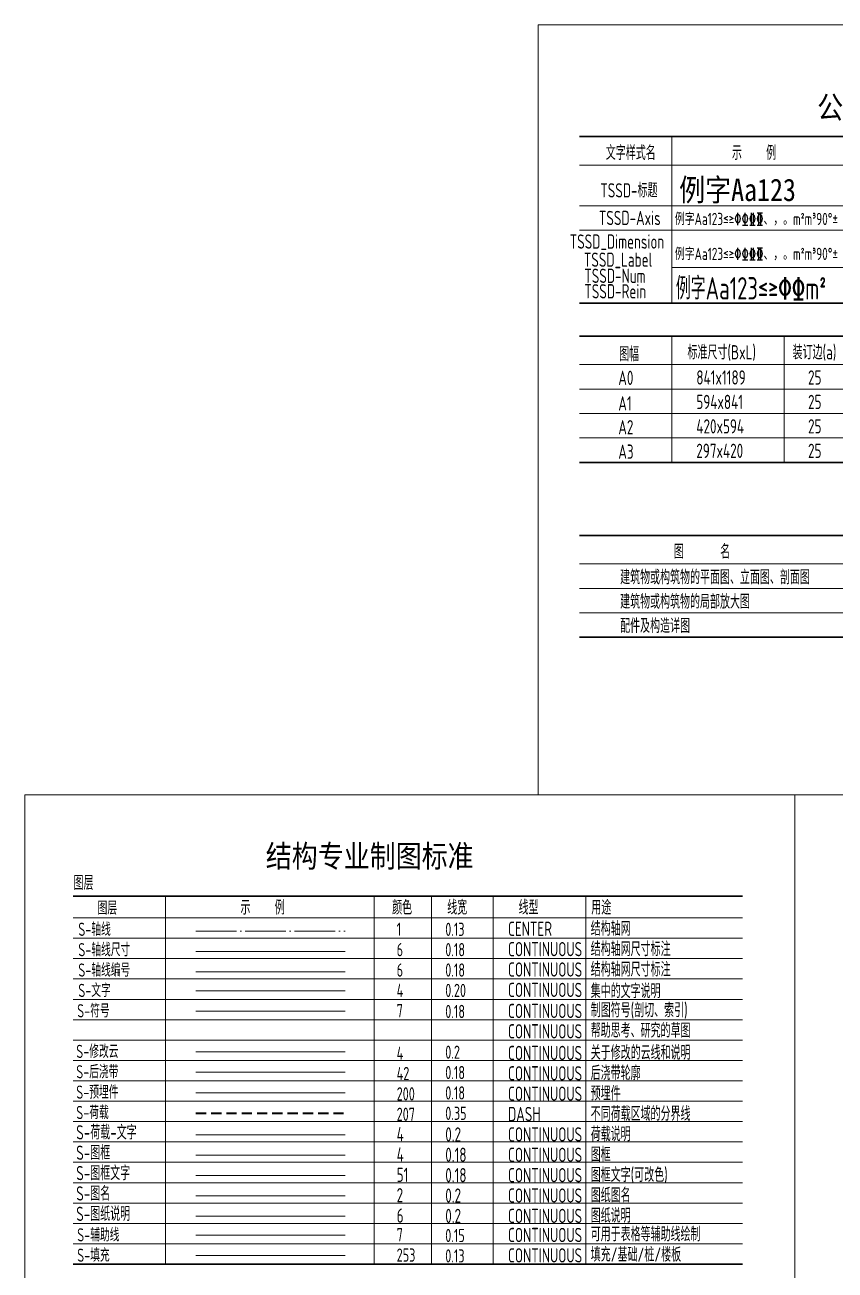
# Model space of a CAD drawing. Extents: x 56246 to 893198, y -950445 to -423535.
# Drawn here: x 56246 to 76130, y -528735 to -498169 of the extents above; entities that cross this region are included whole.
import ezdxf

# ---------------------------------------------------------------- set-up
doc = ezdxf.new("R2010")
doc.units = 0
doc.header["$LTSCALE"] = 500
for name, pattern in [('CONTINOUS', [0]), ('DASHED', [0.75, 0.5, -0.25]), ('DOTE', [2.42, 2, -0.2, 0.02, -0.2])]:
    doc.linetypes.add(name, pattern=pattern)
for name, color, linetype, lineweight in [('0S-修改云', 51, 'Continuous', 20), ('0S-后浇带', 42, 'Continuous', 18), ('0S-图名', 2, 'Continuous', 20), ('0S-图框', 4, 'Continuous', 18), ('0S-图框文字', 51, 'Continuous', 18), ('0S-图纸说明', 6, 'Continuous', 20), ('0S-填充', 253, 'Continuous', 13), ('0S-文字', 4, 'Continuous', 20), ('0S-符号', 7, 'Continuous', 13), ('0S-荷载', 207, 'DASHED', 35), ('0S-荷载-文字', 4, 'Continuous', 20), ('0S-轴线', 1, 'DOTE', 13), ('0S-轴线尺寸', 6, 'CONTINOUS', 18), ('0S-轴线编号', 6, 'CONTINOUS', 18), ('0S-辅助线', 230, 'CONTINOUS', 15), ('0S-预埋件', 200, 'Continuous', 18)]:
    doc.layers.add(name, color=color, linetype=linetype, lineweight=lineweight)
doc.styles.add('TSSD-Num', font='tssdeng.shx', dxfattribs={"width": 0.7, "bigfont": 'tssdchn.shx'})
doc.styles.add('TSSD-Rein', font='tssdeng.shx', dxfattribs={"width": 0.7, "bigfont": 'tssdchn.shx'})
doc.styles.add('tssd-标题', font='simhei.ttf', dxfattribs={"width": 0.85})
doc.styles.add('TSSD_DIMENSION', font='tssdeng.shx', dxfattribs={"width": 0.7, "bigfont": 'Hztxt.shx'})

msp = doc.modelspace()

# ---------------------------------------------------------------- linework, layer by layer
at = {"layer": '0S-修改云'}
msp.add_line((60443.0321, -523379.6558), (64101.9371, -523379.6558), dxfattribs=at)
at = {"layer": '0S-后浇带'}
msp.add_line((60443.0321, -523879.6558), (64101.9371, -523879.6558), dxfattribs=at)
at = {"layer": '0S-图名'}
msp.add_line((60443.0321, -526910.9468), (64101.9371, -526910.9468), dxfattribs=at)
at = {"layer": '0S-图框'}
msp.add_line((60443.0321, -525910.9468), (64101.9371, -525910.9468), dxfattribs=at)
at = {"layer": '0S-图框文字'}
msp.add_line((60443.0321, -526410.9468), (64101.9371, -526410.9468), dxfattribs=at)
at = {"layer": '0S-图纸说明'}
msp.add_line((60443.0321, -527410.9468), (64101.9371, -527410.9468), dxfattribs=at)
at = {"layer": '0S-填充'}
msp.add_line((60443.0321, -528379.6558), (64101.9371, -528379.6558), dxfattribs=at)
at = {"layer": '0S-文字'}
for p, q in [((72120.8505, -500911.2359), (72120.8505, -504997.1649)), ((69855.1259, -501611.2359), (86286.5193, -501611.2359)), ((69855.1259, -502611.2359), (86286.5193, -502611.2359)), ((69855.1259, -503211.2359), (86286.5193, -503211.2359)), ((72120.8505, -504121.9772), (86286.5193, -504121.9772)), ((72120.8505, -504997.1649), (86286.5193, -504997.1649)), ((72120.8505, -505807.8547), (72120.8505, -508907.8547)), ((74882.8162, -505807.8547), (74882.8162, -508907.8547)), ((69855.1259, -506507.8547), (86286.5193, -506507.8547)), ((69855.1259, -507107.8547), (86286.5193, -507107.8547)), ((69855.1259, -507707.8547), (86286.5193, -507707.8547)), ((69855.1259, -508307.8547), (86286.5193, -508307.8547)), ((69855.1259, -508307.8547), (86286.5193, -508307.8547)), ((69855.1259, -511400.9037), (86286.5193, -511400.9037)), ((69855.1259, -512000.9037), (86286.5193, -512000.9037)), ((69855.1259, -512600.9037), (86286.5193, -512600.9037)), ((59694.9251, -519552.7788), (59694.9251, -528588.996)), ((64821.5832, -519552.7788), (64821.5832, -528588.996)), ((66224.8467, -519552.7788), (66224.8467, -528588.996)), ((67741.5413, -519552.7788), (67741.5413, -528588.996)), ((70014.7271, -519552.7788), (70014.7271, -528588.996)), ((57429.2004, -520088.996), (73860.5938, -520088.996)), ((57429.2004, -520588.996), (73860.5938, -520588.996)), ((57429.2004, -521088.996), (73860.5938, -521088.996)), ((57429.2004, -521588.996), (73860.5938, -521588.996)), ((60443.0321, -521879.6558), (64101.9371, -521879.6558)), ((57429.2004, -522088.996), (73860.5938, -522088.996)), ((57429.2004, -522588.996), (73860.5938, -522588.996)), ((57429.2004, -523088.996), (73860.5938, -523088.996)), ((57429.2004, -523588.996), (73860.5938, -523588.996)), ((57429.2004, -524088.996), (73860.5938, -524088.996)), ((57429.2004, -524588.996), (73860.5938, -524588.996)), ((57429.2004, -525088.996), (73860.5938, -525088.996)), ((57429.2004, -525588.996), (73860.5938, -525588.996)), ((57429.2004, -526088.996), (73860.5938, -526088.996)), ((57429.2004, -526588.996), (73860.5938, -526588.996)), ((57429.2004, -527088.996), (73860.5938, -527088.996)), ((57429.2004, -527588.996), (73860.5938, -527588.996)), ((57429.2004, -528088.996), (73860.5938, -528088.996))]:
    msp.add_line(p, q, dxfattribs=at)
for points in [[(68838.8246, -517068.7081), (68838.8246, -498168.708), (102558.4263, -498168.708), (102558.4263, -517068.7081)], [(56245.7968, -517068.7081), (75145.7968, -517068.7081), (75145.7968, -556125.8303), (56245.7968, -556125.8303)], [(56245.7968, -517068.7081), (95298.1602, -517068.7081), (95298.1602, -556125.8303), (56245.7968, -556125.8303)]]:
    msp.add_lwpolyline(points, close=True, dxfattribs=at)
at = {"layer": '0S-文字', "const_width": 40}
for points in [[(69855.1259, -500911.2359), (86286.5193, -500911.2359)], [(69855.1259, -504997.1649), (86286.5193, -504997.1649)], [(69855.1259, -505807.8547), (86286.5193, -505807.8547)], [(69855.1259, -508907.8547), (86286.5193, -508907.8547)], [(69855.1259, -510700.9037), (86286.5193, -510700.9037)], [(69855.1259, -513200.9037), (86286.5193, -513200.9037)], [(57429.2004, -519552.7788), (73860.5938, -519552.7788)], [(57429.2004, -528588.996), (73860.5938, -528588.996)]]:
    msp.add_lwpolyline(points, dxfattribs=at)
at = {"layer": '0S-符号'}
msp.add_line((60443.0321, -522379.6558), (64101.9371, -522379.6558), dxfattribs=at)
at = {"layer": '0S-荷载'}
msp.add_line((60443.0321, -524879.6558), (64101.9371, -524879.6558), dxfattribs=at)
at = {"layer": '0S-荷载-文字'}
msp.add_line((60443.0321, -525410.9468), (64101.9371, -525410.9468), dxfattribs=at)
at = {"layer": '0S-轴线'}
msp.add_line((60443.0321, -520410.9468), (64101.9371, -520410.9468), dxfattribs=at)
at = {"layer": '0S-轴线尺寸'}
msp.add_line((60443.0321, -520910.9468), (64101.9371, -520910.9468), dxfattribs=at)
at = {"layer": '0S-轴线编号'}
msp.add_line((60443.0321, -521410.9468), (64101.9371, -521410.9468), dxfattribs=at)
at = {"layer": '0S-辅助线'}
msp.add_line((60443.0321, -527879.6558), (64101.9371, -527879.6558), dxfattribs=at)
at = {"layer": '0S-预埋件'}
msp.add_line((60443.0321, -524379.6558), (64101.9371, -524379.6558), dxfattribs=at)

# ---------------------------------------------------------------- texts
at = {"layer": '0S-修改云', "style": 'TSSD-Num', "width": 0.7}
for s, p in [('S-修改云', (57505.5633, -523528.5488)), ('4', (65370.3309, -523571.5323)), ('0.2', (66562.3996, -523548.3106))]:
    msp.add_text(s, height=325, dxfattribs=at).set_placement(p)
at = {"layer": '0S-后浇带', "style": 'TSSD-Num', "width": 0.7}
for s, p in [('S-后浇带', (57505.5633, -524028.5488)), ('42', (65370.3309, -524071.5323)), ('0.18', (66562.3996, -524048.3106))]:
    msp.add_text(s, height=325, dxfattribs=at).set_placement(p)
at = {"layer": '0S-图名', "style": 'TSSD-Num', "width": 0.7}
for s, p in [('S-图名', (57505.5633, -527028.5488)), ('2', (65370.3309, -527071.5323)), ('0.2', (66562.3996, -527079.6016))]:
    msp.add_text(s, height=350, dxfattribs=at).set_placement(p)
at = {"layer": '0S-图框', "style": 'TSSD-Num', "width": 0.7}
for s, p in [('S-图框', (57505.5633, -526028.5488)), ('4', (65370.3309, -526071.5323)), ('0.18', (66562.3996, -526079.6016))]:
    msp.add_text(s, height=350, dxfattribs=at).set_placement(p)
at = {"layer": '0S-图框文字', "style": 'TSSD-Num', "width": 0.7}
for s, p in [('S-图框文字', (57505.5633, -526528.5488)), ('51', (65370.3309, -526571.5323)), ('0.18', (66562.3996, -526579.6016))]:
    msp.add_text(s, height=350, dxfattribs=at).set_placement(p)
at = {"layer": '0S-图纸说明', "style": 'TSSD-Num', "width": 0.7}
for s, p in [('S-图纸说明', (57505.5633, -527528.5488)), ('6', (65370.3309, -527571.5323)), ('0.2', (66562.3996, -527579.6016))]:
    msp.add_text(s, height=350, dxfattribs=at).set_placement(p)
at = {"layer": '0S-填充', "style": 'TSSD-Num', "width": 0.7}
for s, p in [('S-填充', (57529.0451, -528531.7176)), ('253', (65370.3309, -528528.5488)), ('0.13', (66562.3996, -528548.3106))]:
    msp.add_text(s, height=325, dxfattribs=at).set_placement(p)
at = {"layer": '0S-文字'}
for s, height, style, width, p in [('公用部分', 550, 'tssd-标题', 0.85, (75691.4741, -500467.1666)), ('文字样式名', 350, 'TSSD-Num', 0.7, (70502.3609, -501483.5491)), ('示    例', 350, 'TSSD-Num', 0.7, (73599.5695, -501483.5491)), ('例字Aa123', 550, 'tssd-标题', 0.85, (72303.4534, -502492.2145)), ('TSSD-标题', 350, 'TSSD-Rein', 0.7, (70367.3381, -502405.4514)), ('TSSD-Axis', 350, 'TSSD-Rein', 0.7, (70332.5191, -503082.0796)), ('例字Aa123≤≥\x82\x83\x84\x85、，。m\x8c2\x8dm\x8c3\x8d90%%d%%p', 300, 'TSSD_DIMENSION', 0.7, (72198.8647, -503082.0795)), ('TSSD_Dimension', 350, 'TSSD-Rein', 0.7, (69616.9279, -503661.5366)), ('例字Aa123≤≥\x82\x83\x84\x85、，。m\x8c2\x8dm\x8c3\x8d90%%d%%p', 300, 'TSSD_DIMENSION', 0.7, (72198.8647, -503939.3656)), ('TSSD_Label', 350, 'TSSD-Rein', 0.7, (69963.8713, -504107.1115)), ('TSSD-Num', 350, 'TSSD-Rein', 0.7, (69975.0834, -504503.1572)), ('例字Aa123≤≥\x82\x83m\x8c2', 550, 'TSSD-Rein', 0.7, (72222.429, -504909.2217)), ('TSSD-Rein', 350, 'TSSD-Rein', 0.7, (69975.0834, -504882.7209)), ('图幅', 350, 'TSSD-Num', 0.7, (70830.1122, -506423.9535)), ('标准尺寸(BxL)', 350, 'TSSD-Num', 0.7, (72507.9728, -506380.168)), ('装订边(a)', 350, 'TSSD-Num', 0.7, (75087.9728, -506380.168)), ('A0', 350, 'TSSD-Num', 0.7, (70809.9606, -507007.5161)), ('841x1189', 350, 'TSSD-Num', 0.7, (72724.9606, -506998.4603)), ('25', 350, 'TSSD-Num', 0.7, (75466.9606, -506998.4603)), ('A1', 350, 'TSSD-Num', 0.7, (70809.9606, -507634.0605)), ('594x841', 350, 'TSSD-Num', 0.7, (72724.9606, -507598.4603)), ('25', 350, 'TSSD-Num', 0.7, (75466.9606, -507598.4603)), ('A2', 350, 'TSSD-Num', 0.7, (70809.9606, -508219.3578)), ('420x594', 350, 'TSSD-Num', 0.7, (72724.9606, -508198.4603)), ('25', 350, 'TSSD-Num', 0.7, (75466.9606, -508198.4603)), ('A3', 350, 'TSSD-Num', 0.7, (70809.9606, -508819.2213)), ('297x420', 350, 'TSSD-Num', 0.7, (72724.9606, -508798.4603)), ('25', 350, 'TSSD-Num', 0.7, (75466.9606, -508798.4603)), ('图      名', 350, 'TSSD-Num', 0.7, (72172.3002, -511273.217)), ('建筑物或构筑物的平面图、立面图、剖面图', 350, 'TSSD-Num', 0.7, (70854.8883, -511900.8106)), ('建筑物或构筑物的局部放大图', 350, 'TSSD-Num', 0.7, (70854.8883, -512500.8106)), ('配件及构造详图', 350, 'TSSD-Num', 0.7, (70854.8883, -513094.4264)), ('结构专业制图标准', 550, 'tssd-标题', 0.85, (62157.543, -518847.8526)), ('图层', 350, 'TSSD-Num', 0.7, (57440.1153, -519401.9414)), ('颜色', 350, 'TSSD-Num', 0.7, (65258.2088, -520008.108)), ('线宽', 350, 'TSSD-Num', 0.7, (66610.1133, -520008.108)), ('用途', 350, 'TSSD-Num', 0.7, (70146.6841, -520008.108)), ('图层', 325, 'TSSD-Num', 0.7, (58030.5787, -520008.108)), ('示    例', 350, 'TSSD-Num', 0.7, (61536.0473, -520008.108)), ('线型', 350, 'TSSD-Num', 0.7, (68362.6951, -520008.108)), ('CENTER', 350, 'TSSD-Num', 0.7, (68103.3541, -520531.7176)), ('结构轴网', 350, 'TSSD-Num', 0.7, (70132.3578, -520528.5488)), ('CONTINUOUS', 350, 'TSSD-Num', 0.7, (68103.3541, -521031.7176)), ('结构轴网尺寸标注', 350, 'TSSD-Num', 0.7, (70132.3578, -521028.5488)), ('结构轴网尺寸标注', 350, 'TSSD-Num', 0.7, (70132.3578, -521528.5488)), ('CONTINUOUS', 350, 'TSSD-Num', 0.7, (68103.3541, -521531.7176)), ('S-文字', 325, 'TSSD-Num', 0.7, (57556.8656, -522031.7176)), ('4', 325, 'TSSD-Num', 0.7, (65370.3309, -522031.7176)), ('0.20', 325, 'TSSD-Num', 0.7, (66562.3996, -522031.7176)), ('CONTINUOUS', 350, 'TSSD-Num', 0.7, (68103.3541, -522031.7176)), ('集中的文字说明', 350, 'TSSD-Num', 0.7, (70132.3578, -522059.8398)), ('CONTINUOUS', 350, 'TSSD-Num', 0.7, (68103.3541, -522548.3106)), ('制图符号(剖切、索引)', 350, 'TSSD-Num', 0.7, (70132.3578, -522528.5488)), ('帮助思考、研究的草图', 350, 'TSSD-Num', 0.7, (70132.3578, -523028.5488)), ('CONTINUOUS', 350, 'TSSD-Num', 0.7, (68103.3541, -523048.3106)), ('CONTINUOUS', 350, 'TSSD-Num', 0.7, (68103.3541, -523579.6016)), ('关于修改的云线和说明', 350, 'TSSD-Num', 0.7, (70132.3578, -523571.5323)), ('CONTINUOUS', 350, 'TSSD-Num', 0.7, (68103.3541, -524079.6016)), ('后浇带轮廓', 350, 'TSSD-Num', 0.7, (70132.3578, -524071.5323)), ('预埋件', 350, 'TSSD-Num', 0.7, (70132.3578, -524571.5323)), ('CONTINUOUS', 350, 'TSSD-Num', 0.7, (68103.3541, -524579.6016)), ('DASH', 350, 'TSSD-Num', 0.7, (68103.3541, -525079.6016)), ('不同荷载区域的分界线', 350, 'TSSD-Num', 0.7, (70132.3578, -525071.5323)), ('CONTINUOUS', 350, 'TSSD-Num', 0.7, (68103.3541, -525579.6016)), ('荷载说明', 350, 'TSSD-Num', 0.7, (70132.3578, -525571.5323)), ('CONTINUOUS', 350, 'TSSD-Num', 0.7, (68103.3541, -526079.6016)), ('图框', 350, 'TSSD-Num', 0.7, (70132.3578, -526071.5323)), ('CONTINUOUS', 350, 'TSSD-Num', 0.7, (68103.3541, -526579.6016)), ('图框文字(可改色)', 350, 'TSSD-Num', 0.7, (70132.3578, -526571.5323)), ('CONTINUOUS', 350, 'TSSD-Num', 0.7, (68103.3541, -527079.6016)), ('图纸图名', 350, 'TSSD-Num', 0.7, (70132.3578, -527071.5323)), ('CONTINUOUS', 350, 'TSSD-Num', 0.7, (68103.3541, -527579.6016)), ('图纸说明', 350, 'TSSD-Num', 0.7, (70132.3578, -527571.5323)), ('CONTINUOUS', 350, 'TSSD-Num', 0.7, (68103.3541, -528048.3106)), ('可用于表格等辅助线绘制', 350, 'TSSD-Num', 0.7, (70132.3578, -528028.5488)), ('填充/基础/桩/楼板', 350, 'TSSD-Num', 0.7, (70132.3578, -528528.5488)), ('CONTINUOUS', 350, 'TSSD-Num', 0.7, (68103.3541, -528548.3106))]:
    msp.add_text(s, height=height, dxfattribs=dict(at, style=style, width=width)).set_placement(p)
at = {"layer": '0S-符号', "style": 'TSSD-Num', "width": 0.7}
for s, p in [('S-符号', (57529.0451, -522531.7176)), ('7', (65370.3309, -522528.5488)), ('0.18', (66562.3996, -522548.3106))]:
    msp.add_text(s, height=325, dxfattribs=at).set_placement(p)
at = {"layer": '0S-荷载', "style": 'TSSD-Num', "width": 0.7}
for s, p in [('S-荷载', (57505.5633, -525028.5488)), ('207', (65370.3309, -525071.5323)), ('0.35', (66562.3996, -525048.3106))]:
    msp.add_text(s, height=325, dxfattribs=at).set_placement(p)
at = {"layer": '0S-荷载-文字', "style": 'TSSD-Num', "width": 0.7}
for s, p in [('S-荷载-文字', (57505.5633, -525528.5488)), ('4', (65370.3309, -525571.5323)), ('0.2', (66562.3996, -525579.6016))]:
    msp.add_text(s, height=350, dxfattribs=at).set_placement(p)
at = {"layer": '0S-轴线', "style": 'TSSD-Num', "width": 0.7}
for s, p in [('S-轴线', (57556.8656, -520531.7176)), ('1', (65370.3309, -520531.7176)), ('0.13', (66562.3996, -520531.7176))]:
    msp.add_text(s, height=325, dxfattribs=at).set_placement(p)
at = {"layer": '0S-轴线尺寸', "style": 'TSSD-Num', "width": 0.7}
for s, p in [('S-轴线尺寸', (57556.8656, -521031.7176)), ('6', (65370.3309, -521031.7176)), ('0.18', (66562.3996, -521031.7176)), ('6', (65370.3309, -521531.7176)), ('0.18', (66562.3996, -521531.7176))]:
    msp.add_text(s, height=325, dxfattribs=at).set_placement(p)
at = {"layer": '0S-轴线编号', "style": 'TSSD-Num', "width": 0.7}
msp.add_text('S-轴线编号', height=325, dxfattribs=at).set_placement((57556.8656, -521531.7176))
at = {"layer": '0S-辅助线', "style": 'TSSD-Num', "width": 0.7}
for s, p in [('S-辅助线', (57529.0451, -528031.7176)), ('7', (65370.3309, -528028.5488)), ('0.15', (66562.3996, -528048.3106))]:
    msp.add_text(s, height=325, dxfattribs=at).set_placement(p)
at = {"layer": '0S-预埋件', "style": 'TSSD-Num', "width": 0.7}
for s, p in [('S-预埋件', (57505.5633, -524528.5488)), ('200', (65370.3309, -524571.5323)), ('0.18', (66562.3996, -524548.3106))]:
    msp.add_text(s, height=325, dxfattribs=at).set_placement(p)

doc.saveas('drawing.dxf')
